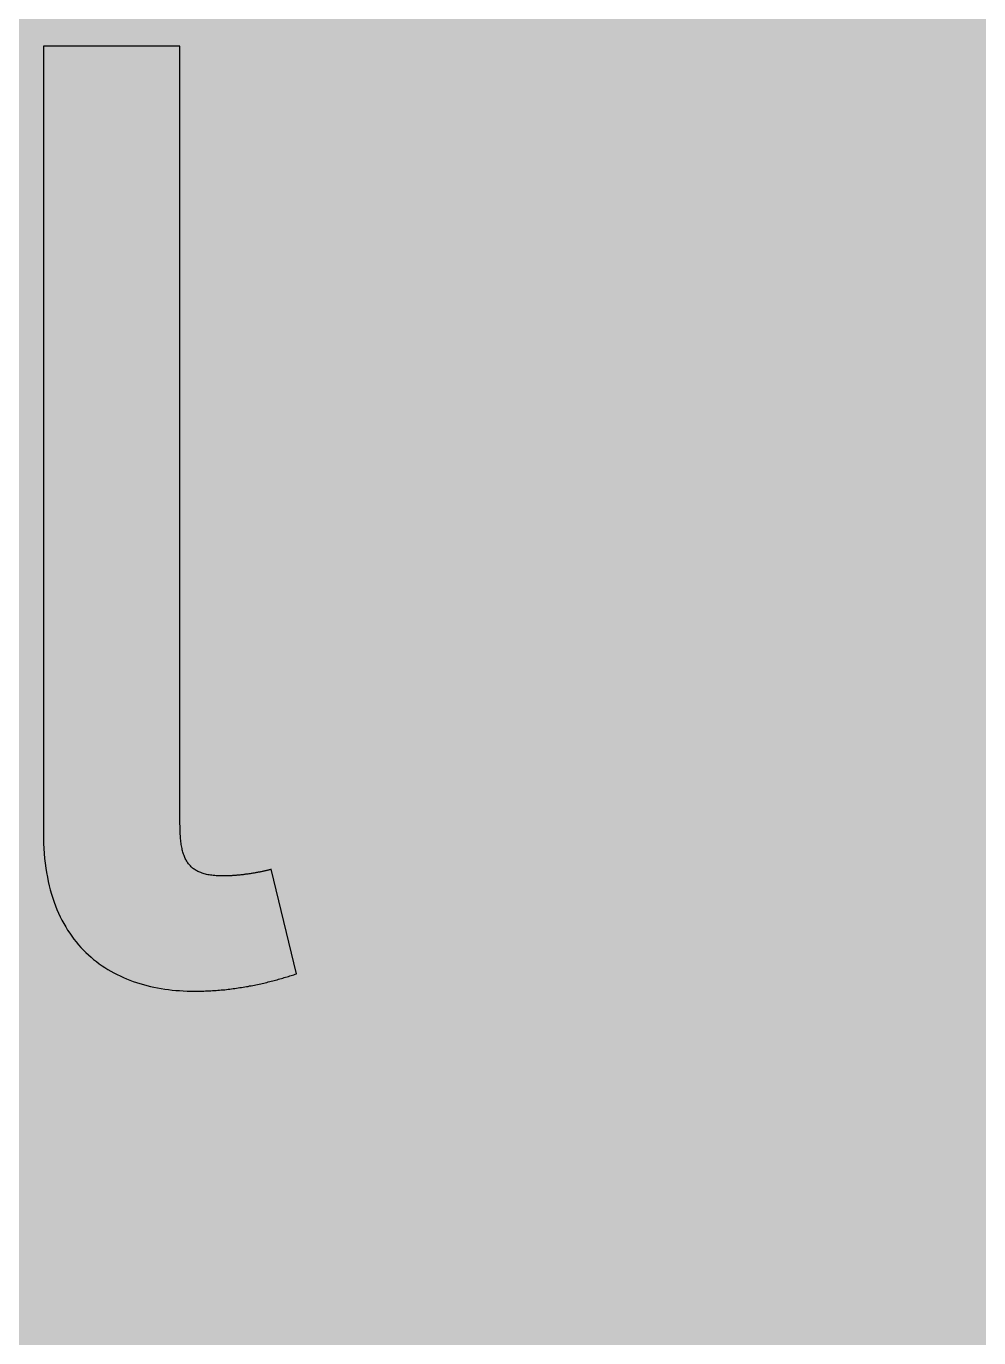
# Model space of a CAD drawing. Header units: millimetres. Extents: x 0 to 212, y 0 to 116.
# Drawn here: x 135.69 to 163.29, y 58.26 to 96.24 of the extents above; entities that cross this region are included whole.
import ezdxf

# ---------------------------------------------------------------- set-up
doc = ezdxf.new("R2010")
doc.units = ezdxf.units.MM

msp = doc.modelspace()

# ---------------------------------------------------------------- hatches: boundary and pattern name
for color, points in [(254, [(14.1633, 0.0536), (13.9878, 0.0533), (13.8125, 0.0559), (13.6373, 0.061), (13.462, 0.0686), (13.2893, 0.0787), (13.114, 0.0914), (12.9413, 0.1041), (12.7686, 0.1219), (12.5959, 0.1397), (12.4231, 0.16), (12.2504, 0.1829), (12.0777, 0.2057), (11.9075, 0.2337), (11.7373, 0.2616), (11.5672, 0.2921), (11.397, 0.3251), (11.2268, 0.3607), (11.0592, 0.3988), (10.8915, 0.4369), (10.7239, 0.4775), (10.5562, 0.5207), (10.3886, 0.5664), (10.2235, 0.6121), (10.0584, 0.6629), (9.8933, 0.7137), (9.7307, 0.7671), (9.5682, 0.8204), (9.4056, 0.8788), (9.2431, 0.9373), (9.083, 0.9982), (8.923, 1.0617), (8.763, 1.1252), (8.6055, 1.1938), (8.4455, 1.2624), (8.2906, 1.331), (8.1331, 1.4046), (7.9781, 1.4783), (7.8232, 1.5545), (7.6708, 1.6332), (7.5184, 1.7145), (7.366, 1.7958), (7.2161, 1.8796), (7.0663, 1.966), (6.919, 2.0523), (6.7716, 2.1438), (6.6243, 2.2352), (6.4795, 2.3266), (6.3348, 2.4232), (6.19, 2.5197), (6.0477, 2.6187), (5.908, 2.7178), (5.7683, 2.8194), (5.6286, 2.9235), (5.4915, 3.0302), (5.3543, 3.1369), (5.2197, 3.2461), (5.0851, 3.3579), (4.953, 3.4722), (4.8209, 3.5865), (4.6914, 3.7033), (4.5644, 3.8202), (4.4348, 3.9395), (4.3104, 4.0615), (4.1859, 4.1859), (4.0615, 4.3104), (3.9395, 4.4348), (3.8202, 4.5618), (3.7033, 4.6914), (3.5865, 4.8209), (3.4722, 4.953), (3.3579, 5.0851), (3.2487, 5.2197), (3.1369, 5.3543), (3.0302, 5.4915), (2.9235, 5.6286), (2.8194, 5.7683), (2.7178, 5.908), (2.6187, 6.0477), (2.5197, 6.19), (2.4232, 6.3348), (2.3266, 6.477), (2.2352, 6.6243), (2.1438, 6.7691), (2.0523, 6.919), (1.966, 7.0663), (1.8796, 7.2161), (1.7958, 7.366), (1.7145, 7.5184), (1.6332, 7.6708), (1.5545, 7.8232), (1.4783, 7.9781), (1.4046, 8.1331), (1.331, 8.2906), (1.2598, 8.4455), (1.1913, 8.603), (1.1252, 8.763), (1.0592, 8.923), (0.9982, 9.083), (0.9373, 9.2431), (0.8763, 9.4056), (0.8204, 9.5682), (0.7645, 9.7307), (0.7112, 9.8933), (0.6604, 10.0584), (0.6121, 10.2235), (0.5639, 10.3911), (0.5207, 10.5562), (0.4775, 10.7239), (0.4343, 10.8915), (0.3962, 11.0592), (0.3607, 11.2268), (0.3251, 11.397), (0.2921, 11.5672), (0.2616, 11.7373), (0.2311, 11.9075), (0.2057, 12.0802), (0.1803, 12.2504), (0.1575, 12.4231), (0.1372, 12.5959), (0.1194, 12.7686), (0.1041, 12.9413), (0.0889, 13.1166), (0.0787, 13.2893), (0.0686, 13.4645), (0.061, 13.6373), (0.0559, 13.8125), (0.0508, 13.9878), (0.0508, 14.163), (0.0522, 102.3592), (0.0508, 102.5322), (0.0559, 102.7074), (0.061, 102.8827), (0.0686, 103.058), (0.0787, 103.2307), (0.0889, 103.4059), (0.1041, 103.5787), (0.1194, 103.7514), (0.1372, 103.9241), (0.1575, 104.0968), (0.1803, 104.2695), (0.2057, 104.4423), (0.2311, 104.6124), (0.2616, 104.7826), (0.2921, 104.9528), (0.3251, 105.123), (0.3607, 105.2932), (0.3962, 105.4608), (0.4343, 105.6284), (0.4775, 105.7961), (0.5207, 105.9637), (0.5639, 106.1314), (0.6121, 106.2965), (0.6604, 106.4616), (0.7112, 106.6267), (0.7645, 106.7892), (0.8204, 106.9518), (0.8763, 107.1143), (0.9373, 107.2769), (0.9982, 107.4369), (1.0592, 107.5969), (1.1252, 107.757), (1.1913, 107.9144), (1.2598, 108.0745), (1.331, 108.2294), (1.4046, 108.3869), (1.4783, 108.5418), (1.5545, 108.6968), (1.6332, 108.8492), (1.7145, 109.0016), (1.7958, 109.154), (1.8796, 109.3038), (1.966, 109.4537), (2.0523, 109.601), (2.1438, 109.7483), (2.2352, 109.8956), (2.3266, 110.0404), (2.4232, 110.1852), (2.5197, 110.33), (2.6187, 110.4722), (2.7178, 110.6119), (2.8194, 110.7516), (2.9235, 110.8913), (3.0302, 111.0285), (3.1369, 111.1656), (3.2487, 111.3003), (3.3579, 111.4349), (3.4722, 111.567), (3.5865, 111.699), (3.7033, 111.8286), (3.8202, 111.9556), (3.9395, 112.0851), (4.0615, 112.2096), (4.1859, 112.334), (4.3104, 112.4585), (4.4348, 112.5804), (4.5644, 112.6998), (4.6914, 112.8166), (4.8209, 112.9335), (4.953, 113.0478), (5.0851, 113.1621), (5.2197, 113.2713), (5.3543, 113.3831), (5.4915, 113.4897), (5.6286, 113.5964), (5.7683, 113.7006), (5.908, 113.8022), (6.0477, 113.9012), (6.19, 114.0003), (6.3348, 114.0968), (6.4795, 114.1933), (6.6243, 114.2848), (6.7716, 114.3762), (6.919, 114.4676), (7.0663, 114.554), (7.2161, 114.6404), (7.366, 114.7242), (7.5184, 114.8055), (7.6708, 114.8867), (7.8232, 114.9655), (7.9781, 115.0417), (8.1331, 115.1153), (8.2906, 115.189), (8.4455, 115.2601), (8.6055, 115.3287), (8.763, 115.3947), (8.923, 115.4608), (9.083, 115.5217), (9.2431, 115.5827), (9.4056, 115.6437), (9.5682, 115.6995), (9.7307, 115.7554), (9.8933, 115.8088), (10.0584, 115.8596), (10.2235, 115.9078), (10.3886, 115.9561), (10.5562, 115.9993), (10.7239, 116.0424), (10.8915, 116.0856), (11.0592, 116.1237), (11.2268, 116.1593), (11.397, 116.1948), (11.5672, 116.2279), (11.7373, 116.2583), (11.9075, 116.2888), (12.0777, 116.3142), (12.2504, 116.3396), (12.4231, 116.3625), (12.5959, 116.3828), (12.7686, 116.4006), (12.9413, 116.4158), (13.114, 116.4311), (13.2893, 116.4412), (13.462, 116.4514), (13.6373, 116.459), (13.8125, 116.4641), (13.9878, 116.4692), (14.163, 116.4692), (197.6078, 116.4703), (197.7822, 116.4692), (197.9574, 116.4641), (198.1327, 116.459), (198.3054, 116.4514), (198.4807, 116.4412), (198.6534, 116.4311), (198.8287, 116.4158), (199.0014, 116.4006), (199.1741, 116.3828), (199.3468, 116.3625), (199.5195, 116.3396), (199.6897, 116.3142), (199.8624, 116.2888), (200.0326, 116.2583), (200.2028, 116.2279), (200.373, 116.1948), (200.5432, 116.1593), (200.7108, 116.1237), (200.8784, 116.0856), (201.0461, 116.0424), (201.2137, 115.9993), (201.3788, 115.9561), (201.5465, 115.9078), (201.7116, 115.8596), (201.8767, 115.8088), (202.0392, 115.7554), (202.2018, 115.6995), (202.3643, 115.6437), (202.5269, 115.5827), (202.6869, 115.5217), (202.8469, 115.4608), (203.007, 115.3947), (203.167, 115.3287), (203.3245, 115.2601), (203.4794, 115.189), (203.6369, 115.1153), (203.7918, 115.0417), (203.9468, 114.9655), (204.0992, 114.8867), (204.2516, 114.8055), (204.404, 114.7242), (204.5538, 114.6404), (204.7037, 114.554), (204.8535, 114.4676), (205.0009, 114.3762), (205.1456, 114.2848), (205.293, 114.1933), (205.4352, 114.0968), (205.58, 114.0003), (205.7222, 113.9012), (205.8619, 113.8022), (206.0016, 113.7006), (206.1413, 113.5964), (206.2785, 113.4897), (206.4156, 113.3831), (206.5503, 113.2713), (206.6849, 113.1621), (206.817, 113.0478), (206.949, 112.9335), (207.0786, 112.8166), (207.2081, 112.6998), (207.3351, 112.5804), (207.4596, 112.4585), (207.584, 112.334), (207.7085, 112.2096), (207.8304, 112.0851), (207.9498, 111.9556), (208.0666, 111.8286), (208.1835, 111.699), (208.2978, 111.567), (208.4121, 111.4349), (208.5238, 111.3003), (208.6331, 111.1656), (208.7397, 111.0285), (208.8464, 110.8913), (208.9506, 110.7516), (209.0522, 110.6119), (209.1512, 110.4722), (209.2503, 110.33), (209.3468, 110.1852), (209.4433, 110.0404), (209.5348, 109.8956), (209.6262, 109.7483), (209.7176, 109.601), (209.804, 109.4537), (209.8904, 109.3038), (209.9742, 109.154), (210.0555, 109.0016), (210.1367, 108.8492), (210.2155, 108.6968), (210.2917, 108.5418), (210.3653, 108.3869), (210.439, 108.2294), (210.5076, 108.0745), (210.5762, 107.9144), (210.6447, 107.757), (210.7082, 107.5969), (210.7717, 107.4369), (210.8327, 107.2769), (210.8911, 107.1143), (210.9495, 106.9518), (211.0029, 106.7892), (211.0562, 106.6267), (211.107, 106.4616), (211.1578, 106.2965), (211.2035, 106.1314), (211.2493, 105.9637), (211.2924, 105.7961), (211.3331, 105.6284), (211.3712, 105.4608), (211.4093, 105.2932), (211.4448, 105.123), (211.4779, 104.9528), (211.5083, 104.7826), (211.5363, 104.6124), (211.5642, 104.4423), (211.5871, 104.2695), (211.6099, 104.0968), (211.6303, 103.9241), (211.648, 103.7514), (211.6658, 103.5787), (211.6785, 103.4059), (211.6912, 103.2307), (211.7014, 103.058), (211.709, 102.8827), (211.7141, 102.7074), (211.7166, 102.5322), (211.7166, 102.3569), (211.7189, 14.1647), (211.7166, 13.9878), (211.7141, 13.8125), (211.709, 13.6373), (211.7014, 13.4645), (211.6912, 13.2893), (211.6785, 13.1166), (211.6658, 12.9413), (211.648, 12.7686), (211.6303, 12.5959), (211.6099, 12.4231), (211.5871, 12.2504), (211.5642, 12.0802), (211.5363, 11.9075), (211.5083, 11.7373), (211.4779, 11.5672), (211.4448, 11.397), (211.4093, 11.2268), (211.3712, 11.0592), (211.3331, 10.8915), (211.2924, 10.7239), (211.2493, 10.5562), (211.2035, 10.3911), (211.1578, 10.2235), (211.107, 10.0584), (211.0562, 9.8933), (211.0029, 9.7307), (210.9495, 9.5682), (210.8911, 9.4056), (210.8327, 9.2431), (210.7717, 9.083), (210.7082, 8.923), (210.6447, 8.763), (210.5762, 8.603), (210.5076, 8.4455), (210.439, 8.2906), (210.3653, 8.1331), (210.2917, 7.9781), (210.2155, 7.8232), (210.1367, 7.6708), (210.0555, 7.5184), (209.9742, 7.366), (209.8904, 7.2161), (209.804, 7.0663), (209.7176, 6.919), (209.6262, 6.7691), (209.5348, 6.6243), (209.4433, 6.477), (209.3468, 6.3348), (209.2503, 6.19), (209.1512, 6.0477), (209.0522, 5.908), (208.9506, 5.7683), (208.8464, 5.6286), (208.7397, 5.4915), (208.6331, 5.3543), (208.5238, 5.2197), (208.4121, 5.0851), (208.2978, 4.953), (208.1835, 4.8209), (208.0666, 4.6914), (207.9498, 4.5618), (207.8304, 4.4348), (207.7085, 4.3104), (207.584, 4.1859), (207.4596, 4.0615), (207.3351, 3.9395), (207.2081, 3.8202), (207.0786, 3.7033), (206.949, 3.5865), (206.817, 3.4722), (206.6849, 3.3579), (206.5503, 3.2461), (206.4156, 3.1369), (206.2785, 3.0302), (206.1413, 2.9235), (206.0016, 2.8194), (205.8619, 2.7178), (205.7222, 2.6187), (205.58, 2.5197), (205.4352, 2.4232), (205.293, 2.3266), (205.1456, 2.2352), (205.0009, 2.1438), (204.8535, 2.0523), (204.7037, 1.966), (204.5538, 1.8796), (204.404, 1.7958), (204.2516, 1.7145), (204.0992, 1.6332), (203.9468, 1.5545), (203.7918, 1.4783), (203.6369, 1.4046), (203.4794, 1.331), (203.3245, 1.2624), (203.167, 1.1938), (203.007, 1.1252), (202.8469, 1.0617), (202.6869, 0.9982), (202.5269, 0.9373), (202.3643, 0.8788), (202.2018, 0.8204), (202.0392, 0.7671), (201.8767, 0.7137), (201.7116, 0.6629), (201.5465, 0.6121), (201.3788, 0.5664), (201.2137, 0.5207), (201.0461, 0.4775), (200.8784, 0.4369), (200.7108, 0.3988), (200.5432, 0.3607), (200.373, 0.3251), (200.2028, 0.2921), (200.0326, 0.2616), (199.8624, 0.2337), (199.6897, 0.2057), (199.5195, 0.1829), (199.3468, 0.16), (199.1741, 0.1397), (199.0014, 0.1219), (198.8287, 0.1041), (198.6534, 0.0914), (198.4807, 0.0787), (198.3054, 0.0686), (198.1327, 0.061), (197.9574, 0.0559), (197.7822, 0.0533), (197.6069, 0.0533)]), (59, [(142.7882, 71.8287), (142.7683, 71.821), (142.7505, 71.816), (142.7302, 71.8109), (142.7124, 71.8058), (142.6921, 71.8007), (142.6718, 71.7956), (142.6515, 71.7906), (142.6312, 71.7855), (142.6108, 71.7804), (142.5905, 71.7753), (142.5702, 71.7702), (142.5473, 71.7652), (142.527, 71.7626), (142.5042, 71.7575), (142.4813, 71.7525), (142.461, 71.7474), (142.4381, 71.7448), (142.4153, 71.7398), (142.3924, 71.7347), (142.3695, 71.7321), (142.3492, 71.7271), (142.3264, 71.722), (142.301, 71.7194), (142.2781, 71.7144), (142.2552, 71.7118), (142.2324, 71.7067), (142.2095, 71.7042), (142.1867, 71.6991), (142.1638, 71.6966), (142.1409, 71.694), (142.1181, 71.689), (142.0927, 71.6864), (142.0698, 71.6839), (142.047, 71.6813), (142.0241, 71.6788), (142.0012, 71.6737), (141.9784, 71.6712), (141.9555, 71.6686), (141.9327, 71.6661), (141.9098, 71.6636), (141.8869, 71.661), (141.8641, 71.6585), (141.8438, 71.6559), (141.8209, 71.6559), (141.798, 71.6534), (141.7777, 71.6509), (141.7549, 71.6483), (141.7345, 71.6483), (141.7142, 71.6458), (141.6914, 71.6432), (141.671, 71.6432), (141.6507, 71.6407), (141.6304, 71.6407), (141.6101, 71.6382), (141.5923, 71.6382), (141.572, 71.6356), (141.5542, 71.6356), (141.5339, 71.6356), (141.5161, 71.6356), (141.4983, 71.6331), (141.4805, 71.6331), (141.4628, 71.6331), (141.445, 71.6331), (141.4297, 71.6331), (141.3815, 71.6331), (141.3332, 71.6331), (141.2875, 71.6356), (141.2418, 71.6382), (141.1986, 71.6407), (141.1554, 71.6458), (141.1148, 71.6483), (141.0741, 71.6534), (141.0335, 71.6585), (140.9954, 71.6661), (140.9573, 71.6712), (140.9217, 71.6788), (140.8862, 71.689), (140.8532, 71.6966), (140.8201, 71.7067), (140.7871, 71.7169), (140.7566, 71.7296), (140.7262, 71.7398), (140.6957, 71.7525), (140.6677, 71.7677), (140.6398, 71.7804), (140.6144, 71.7956), (140.589, 71.8109), (140.5636, 71.8287), (140.5382, 71.8439), (140.5153, 71.8617), (140.495, 71.882), (140.4722, 71.9023), (140.4518, 71.9226), (140.4315, 71.943), (140.4137, 71.9658), (140.396, 71.9861), (140.3782, 72.0115), (140.3604, 72.0344), (140.3452, 72.0598), (140.3299, 72.0877), (140.3172, 72.1131), (140.302, 72.1411), (140.2893, 72.1716), (140.2766, 72.1995), (140.2664, 72.23), (140.2537, 72.2605), (140.2436, 72.2935), (140.2334, 72.3265), (140.2258, 72.3621), (140.2156, 72.3951), (140.208, 72.4306), (140.2004, 72.4687), (140.1928, 72.5068), (140.1877, 72.5449), (140.1826, 72.583), (140.175, 72.6237), (140.1724, 72.6669), (140.1674, 72.7075), (140.1623, 72.7507), (140.1597, 72.7964), (140.1572, 72.8421), (140.1547, 72.8878), (140.1521, 72.9336), (140.1496, 72.9818), (140.1496, 73.0326), (140.1496, 73.0834), (140.147, 73.1342), (140.147, 73.185), (140.1491, 95.6564), (136.1916, 95.6564), (136.1916, 72.8772), (136.1923, 72.7227), (136.1973, 72.5729), (136.2024, 72.4256), (136.2126, 72.2808), (136.2253, 72.1385), (136.2431, 72.0014), (136.2608, 71.8642), (136.2812, 71.7321), (136.3066, 71.6026), (136.332, 71.4756), (136.3599, 71.3511), (136.3929, 71.2292), (136.4259, 71.1098), (136.4615, 70.993), (136.5021, 70.8787), (136.5428, 70.7695), (136.586, 70.6603), (136.6317, 70.5561), (136.6799, 70.452), (136.7307, 70.3529), (136.7841, 70.2539), (136.8374, 70.1599), (136.8933, 70.0684), (136.9543, 69.977), (137.0152, 69.8906), (137.0762, 69.8043), (137.1422, 69.723), (137.2083, 69.6443), (137.2768, 69.5655), (137.348, 69.4919), (137.4216, 69.4182), (137.4953, 69.3496), (137.5715, 69.281), (137.6477, 69.2175), (137.7264, 69.154), (137.8077, 69.0931), (137.8915, 69.0347), (137.9753, 68.9813), (138.0592, 68.928), (138.1481, 68.8746), (138.2344, 68.8264), (138.3259, 68.7807), (138.4173, 68.7375), (138.5087, 68.6943), (138.6027, 68.6537), (138.6967, 68.6181), (138.7932, 68.5825), (138.8923, 68.5495), (138.9888, 68.5165), (139.0879, 68.4886), (139.1895, 68.4606), (139.2911, 68.4378), (139.3927, 68.4149), (139.4968, 68.3946), (139.6009, 68.3743), (139.7076, 68.359), (139.8118, 68.3438), (139.921, 68.3311), (140.0277, 68.3209), (140.1369, 68.3133), (140.2436, 68.3057), (140.3553, 68.3006), (140.4645, 68.2981), (140.5763, 68.2981), (140.6271, 68.2981), (140.6804, 68.2981), (140.7338, 68.2981), (140.7846, 68.3006), (140.8379, 68.3006), (140.8887, 68.3031), (140.9395, 68.3057), (140.9929, 68.3082), (141.0437, 68.3108), (141.0945, 68.3133), (141.1453, 68.3158), (141.1961, 68.3209), (141.2469, 68.3235), (141.2951, 68.3285), (141.3459, 68.3336), (141.3967, 68.3387), (141.445, 68.3412), (141.4958, 68.3489), (141.544, 68.3539), (141.5948, 68.359), (141.6431, 68.3641), (141.6914, 68.3717), (141.7396, 68.3768), (141.7879, 68.3844), (141.8361, 68.392), (141.8844, 68.3997), (141.9327, 68.4073), (141.9784, 68.4149), (142.0266, 68.4225), (142.0724, 68.4301), (142.1206, 68.4378), (142.1663, 68.4479), (142.2121, 68.4555), (142.2578, 68.4657), (142.3035, 68.4733), (142.3492, 68.4835), (142.3949, 68.4936), (142.4407, 68.5013), (142.4864, 68.5114), (142.5296, 68.5216), (142.5753, 68.5317), (142.6185, 68.5419), (142.6616, 68.5521), (142.7074, 68.5648), (142.7505, 68.5749), (142.7937, 68.5851), (142.8344, 68.5978), (142.8775, 68.6079), (142.9207, 68.6181), (142.9639, 68.6308), (143.0045, 68.641), (143.0452, 68.6537), (143.0884, 68.6664), (143.129, 68.6765), (143.1696, 68.6892), (143.2103, 68.7019), (143.2509, 68.7146), (143.289, 68.7248), (143.3297, 68.7375), (143.3703, 68.7502), (143.4084, 68.7629), (143.4465, 68.7756), (143.4871, 68.7883), (143.5252, 68.801)])]:
    msp.add_hatch(color=color).paths.add_polyline_path(points)
h = msp.add_hatch(color=59)
edge = h.paths.add_edge_path()
edge.add_line((155.5171, 71.2858), (155.3718, 71.2851))
edge.add_line((155.3718, 71.2851), (155.2321, 71.2876))
edge.add_line((155.2321, 71.2876), (155.0924, 71.2902))
edge.add_line((155.0924, 71.2902), (154.9527, 71.2953))
edge.add_line((154.9527, 71.2953), (154.8181, 71.3003))
edge.add_line((154.8181, 71.3003), (154.6809, 71.308))
edge.add_line((154.6809, 71.308), (154.5488, 71.3181))
edge.add_line((154.5488, 71.3181), (154.4168, 71.3308))
edge.add_line((154.4168, 71.3308), (154.2872, 71.3435))
edge.add_line((154.2872, 71.3435), (154.1577, 71.3588))
edge.add_line((154.1577, 71.3588), (154.0307, 71.374))
edge.add_line((154.0307, 71.374), (153.9062, 71.3943))
edge.add_line((153.9062, 71.3943), (153.7843, 71.4146))
edge.add_line((153.7843, 71.4146), (153.6624, 71.44))
edge.add_line((153.6624, 71.44), (153.543, 71.4654))
edge.add_line((153.543, 71.4654), (153.4262, 71.4934))
edge.add_line((153.4262, 71.4934), (153.3093, 71.5239))
edge.add_line((153.3093, 71.5239), (153.195, 71.5569))
edge.add_line((153.195, 71.5569), (153.0833, 71.5924))
edge.add_line((153.0833, 71.5924), (152.9715, 71.6331))
edge.add_line((152.9715, 71.6331), (152.8648, 71.6737))
edge.add_line((152.8648, 71.6737), (152.7581, 71.7194))
edge.add_line((152.7581, 71.7194), (152.6515, 71.7652))
edge.add_line((152.6515, 71.7652), (152.5499, 71.816))
edge.add_line((152.5499, 71.816), (152.4483, 71.8693))
edge.add_line((152.4483, 71.8693), (152.3492, 71.9277))
edge.add_line((152.3492, 71.9277), (152.2527, 71.9887))
edge.add_line((152.2527, 71.9887), (152.1587, 72.0522))
edge.add_line((152.1587, 72.0522), (152.0647, 72.1182))
edge.add_line((152.0647, 72.1182), (151.9758, 72.1893))
edge.add_line((151.9758, 72.1893), (151.8869, 72.263))
edge.add_line((151.8869, 72.263), (151.8006, 72.3417))
edge.add_line((151.8006, 72.3417), (151.7167, 72.423))
edge.add_line((151.7167, 72.423), (151.6329, 72.5094))
edge.add_line((151.6329, 72.5094), (151.5542, 72.5983))
edge.add_line((151.5542, 72.5983), (151.4754, 72.6923))
edge.add_line((151.4754, 72.6923), (151.3992, 72.7913))
edge.add_line((151.3992, 72.7913), (151.3256, 72.8929))
edge.add_line((151.3256, 72.8929), (151.2545, 72.9996))
edge.add_line((151.2545, 72.9996), (151.1859, 73.1114))
edge.add_line((151.1859, 73.1114), (151.1173, 73.2257))
edge.add_line((151.1173, 73.2257), (151.0538, 73.345))
edge.add_line((151.0538, 73.345), (150.9903, 73.4695))
edge.add_line((150.9903, 73.4695), (150.9319, 73.599))
edge.add_line((150.9319, 73.599), (150.8735, 73.7337))
edge.add_line((150.8735, 73.7337), (150.8176, 73.8734))
edge.add_line((150.8176, 73.8734), (150.7642, 74.0156))
edge.add_line((150.7642, 74.0156), (150.7134, 74.1655))
edge.add_line((150.7134, 74.1655), (150.6652, 74.3204))
edge.add_line((150.6652, 74.3204), (150.6195, 74.4779))
edge.add_line((150.6195, 74.4779), (150.5763, 74.643))
edge.add_line((150.5763, 74.643), (150.5356, 74.8132))
edge.add_line((150.5356, 74.8132), (150.495, 74.9884))
edge.add_line((150.495, 74.9884), (150.4594, 75.1688))
edge.add_line((150.4594, 75.1688), (150.4264, 75.3567))
edge.add_line((150.4264, 75.3567), (150.3959, 75.5472))
edge.add_line((150.3959, 75.5472), (150.3655, 75.7453))
edge.add_line((150.3655, 75.7453), (150.3401, 75.9485))
edge.add_line((150.3401, 75.9485), (150.3172, 76.1594))
edge.add_line((150.3172, 76.1594), (150.2943, 76.3753))
edge.add_line((150.2943, 76.3753), (150.2766, 76.5962))
edge.add_line((150.2766, 76.5962), (150.2613, 76.8248))
edge.add_line((150.2613, 76.8248), (150.2486, 77.0585))
edge.add_line((150.2486, 77.0585), (150.2385, 77.2998))
edge.add_line((150.2385, 77.2998), (162.3081, 77.3007))
edge.add_line((162.3081, 77.3007), (162.3081, 79.5126))
edge.add_line((162.3081, 79.5126), (162.306, 79.7789))
edge.add_line((162.306, 79.7789), (162.3009, 80.043))
edge.add_line((162.3009, 80.043), (162.2958, 80.3072))
edge.add_line((162.2958, 80.3072), (162.2857, 80.5663))
edge.add_line((162.2857, 80.5663), (162.273, 80.8203))
edge.add_line((162.273, 80.8203), (162.2577, 81.0743))
edge.add_line((162.2577, 81.0743), (162.2374, 81.3232))
edge.add_line((162.2374, 81.3232), (162.2171, 81.5696))
edge.add_line((162.2171, 81.5696), (162.1917, 81.8134))
edge.add_line((162.1917, 81.8134), (162.1638, 82.0547))
edge.add_line((162.1638, 82.0547), (162.1333, 82.2909))
edge.add_line((162.1333, 82.2909), (162.0977, 82.5246))
edge.add_line((162.0977, 82.5246), (162.0622, 82.7557))
edge.add_line((162.0622, 82.7557), (162.019, 82.9818))
edge.add_line((162.019, 82.9818), (161.9758, 83.2053))
edge.add_line((161.9758, 83.2053), (161.9275, 83.4263))
edge.add_line((161.9275, 83.4263), (161.8767, 83.6422))
edge.add_line((161.8767, 83.6422), (161.8209, 83.8556))
edge.add_line((161.8209, 83.8556), (161.7624, 84.0638))
edge.add_line((161.7624, 84.0638), (161.6989, 84.2696))
edge.add_line((161.6989, 84.2696), (161.6329, 84.4728))
edge.add_line((161.6329, 84.4728), (161.5643, 84.6709))
edge.add_line((161.5643, 84.6709), (161.4907, 84.8639))
edge.add_line((161.4907, 84.8639), (161.4119, 85.0544))
edge.add_line((161.4119, 85.0544), (161.3306, 85.2424))
edge.add_line((161.3306, 85.2424), (161.2443, 85.4253))
edge.add_line((161.2443, 85.4253), (161.1554, 85.6031))
edge.add_line((161.1554, 85.6031), (161.0614, 85.7783))
edge.add_line((161.0614, 85.7783), (160.9623, 85.9511))
edge.add_line((160.9623, 85.9511), (160.8607, 86.1162))
edge.add_line((160.8607, 86.1162), (160.7541, 86.2787))
edge.add_line((160.7541, 86.2787), (160.6423, 86.4387))
edge.add_line((160.6423, 86.4387), (160.528, 86.5911))
edge.add_line((160.528, 86.5911), (160.4061, 86.741))
edge.add_line((160.4061, 86.741), (160.2816, 86.8883))
edge.add_line((160.2816, 86.8883), (160.1546, 87.0306))
edge.add_line((160.1546, 87.0306), (160.02, 87.1677))
edge.add_line((160.02, 87.1677), (159.8828, 87.2998))
edge.add_line((159.8828, 87.2998), (159.7381, 87.4268))
edge.add_line((159.7381, 87.4268), (159.5907, 87.5513))
edge.add_line((159.5907, 87.5513), (159.4383, 87.6706))
edge.add_line((159.4383, 87.6706), (159.2809, 87.7849))
edge.add_line((159.2809, 87.7849), (159.1183, 87.8942))
edge.add_line((159.1183, 87.8942), (158.9507, 88.0008))
edge.add_line((158.9507, 88.0008), (158.7779, 88.0999))
edge.add_line((158.7779, 88.0999), (158.6001, 88.1964))
edge.add_line((158.6001, 88.1964), (158.4173, 88.2879))
edge.add_line((158.4173, 88.2879), (158.2293, 88.3742))
edge.add_line((158.2293, 88.3742), (158.0363, 88.453))
edge.add_line((158.0363, 88.453), (157.8381, 88.5317))
edge.add_line((157.8381, 88.5317), (157.6349, 88.6028))
edge.add_line((157.6349, 88.6028), (157.4241, 88.6689))
edge.add_line((157.4241, 88.6689), (157.2082, 88.7298))
edge.add_line((157.2082, 88.7298), (156.9898, 88.7857))
edge.add_line((156.9898, 88.7857), (156.7637, 88.8365))
edge.add_line((156.7637, 88.8365), (156.53, 88.8822))
edge.add_line((156.53, 88.8822), (156.2938, 88.9229))
edge.add_line((156.2938, 88.9229), (156.05, 88.9584))
edge.add_line((156.05, 88.9584), (155.8011, 88.9889))
edge.add_line((155.8011, 88.9889), (155.5471, 89.0118))
edge.add_line((155.5471, 89.0118), (155.2854, 89.0321))
edge.add_line((155.2854, 89.0321), (155.0187, 89.0448))
edge.add_line((155.0187, 89.0448), (154.747, 89.0549))
edge.add_line((154.747, 89.0549), (154.4676, 89.0575))
edge.add_line((154.4676, 89.0575), (154.2136, 89.0549))
edge.add_line((154.2136, 89.0549), (153.9621, 89.0448))
edge.add_line((153.9621, 89.0448), (153.7157, 89.0321))
edge.add_line((153.7157, 89.0321), (153.4744, 89.0143))
edge.add_line((153.4744, 89.0143), (153.2357, 88.9889))
edge.add_line((153.2357, 88.9889), (153.002, 88.961))
edge.add_line((153.002, 88.961), (152.7708, 88.9254))
edge.add_line((152.7708, 88.9254), (152.5448, 88.8848))
edge.add_line((152.5448, 88.8848), (152.3213, 88.839))
edge.add_line((152.3213, 88.839), (152.1054, 88.7882))
edge.add_line((152.1054, 88.7882), (151.8895, 88.7298))
edge.add_line((151.8895, 88.7298), (151.6812, 88.6689))
edge.add_line((151.6812, 88.6689), (151.4729, 88.6028))
edge.add_line((151.4729, 88.6028), (151.2722, 88.5292))
edge.add_line((151.2722, 88.5292), (151.0741, 88.453))
edge.add_line((151.0741, 88.453), (150.8811, 88.3691))
edge.add_line((150.8811, 88.3691), (150.6906, 88.2802))
edge.add_line((150.6906, 88.2802), (150.5026, 88.1863))
edge.add_line((150.5026, 88.1863), (150.3223, 88.0872))
edge.add_line((150.3223, 88.0872), (150.1445, 87.9831))
edge.add_line((150.1445, 87.9831), (149.9692, 87.8738))
edge.add_line((149.9692, 87.8738), (149.799, 87.757))
edge.add_line((149.799, 87.757), (149.6339, 87.6376))
edge.add_line((149.6339, 87.6376), (149.4714, 87.5132))
edge.add_line((149.4714, 87.5132), (149.3139, 87.3811))
edge.add_line((149.3139, 87.3811), (149.1615, 87.2439))
edge.add_line((149.1615, 87.2439), (149.0116, 87.1042))
edge.add_line((149.0116, 87.1042), (148.8643, 86.9569))
edge.add_line((148.8643, 86.9569), (148.7246, 86.8045))
edge.add_line((148.7246, 86.8045), (148.5849, 86.647))
edge.add_line((148.5849, 86.647), (148.4528, 86.4845))
edge.add_line((148.4528, 86.4845), (148.3233, 86.3168))
edge.add_line((148.3233, 86.3168), (148.1963, 86.1441))
edge.add_line((148.1963, 86.1441), (148.0744, 85.9638))
edge.add_line((148.0744, 85.9638), (147.9575, 85.7809))
edge.add_line((147.9575, 85.7809), (147.8432, 85.5929))
edge.add_line((147.8432, 85.5929), (147.734, 85.3973))
edge.add_line((147.734, 85.3973), (147.6273, 85.1992))
edge.add_line((147.6273, 85.1992), (147.5257, 84.9935))
edge.add_line((147.5257, 84.9935), (147.4292, 84.7852))
edge.add_line((147.4292, 84.7852), (147.3352, 84.5693))
edge.add_line((147.3352, 84.5693), (147.2438, 84.3483))
edge.add_line((147.2438, 84.3483), (147.16, 84.1248))
edge.add_line((147.16, 84.1248), (147.0762, 83.8937))
edge.add_line((147.0762, 83.8937), (147, 83.6574))
edge.add_line((147, 83.6574), (146.9263, 83.4161))
edge.add_line((146.9263, 83.4161), (146.8552, 83.1698))
edge.add_line((146.8552, 83.1698), (146.7891, 82.9183))
edge.add_line((146.7891, 82.9183), (146.7282, 82.6618))
edge.add_line((146.7282, 82.6618), (146.6698, 82.4001))
edge.add_line((146.6698, 82.4001), (146.6164, 82.1334))
edge.add_line((146.6164, 82.1334), (146.5656, 81.8617))
edge.add_line((146.5656, 81.8617), (146.5199, 81.5823))
edge.add_line((146.5199, 81.5823), (146.4793, 81.3003))
edge.add_line((146.4793, 81.3003), (146.4412, 81.0133))
edge.add_line((146.4412, 81.0133), (146.4081, 80.7212))
edge.add_line((146.4081, 80.7212), (146.3777, 80.4215))
edge.add_line((146.3777, 80.4215), (146.3523, 80.1192))
edge.add_line((146.3523, 80.1192), (146.3294, 79.8119))
edge.add_line((146.3294, 79.8119), (146.3116, 79.4969))
edge.add_line((146.3116, 79.4969), (146.2989, 79.1794))
edge.add_line((146.2989, 79.1794), (146.2888, 78.8543))
edge.add_line((146.2888, 78.8543), (146.2811, 78.5266))
edge.add_line((146.2811, 78.5266), (146.2811, 78.1914))
edge.add_line((146.2811, 78.1914), (146.2837, 77.8154))
edge.add_line((146.2837, 77.8154), (146.2938, 77.4471))
edge.add_line((146.2938, 77.4471), (146.3091, 77.0865))
edge.add_line((146.3091, 77.0865), (146.3294, 76.7359))
edge.add_line((146.3294, 76.7359), (146.3573, 76.393))
edge.add_line((146.3573, 76.393), (146.3904, 76.0603))
edge.add_line((146.3904, 76.0603), (146.431, 75.7352))
edge.add_line((146.431, 75.7352), (146.4767, 75.4202))
edge.add_line((146.4767, 75.4202), (146.5275, 75.1103))
edge.add_line((146.5275, 75.1103), (146.5834, 74.8106))
edge.add_line((146.5834, 74.8106), (146.6444, 74.5185))
edge.add_line((146.6444, 74.5185), (146.7104, 74.234))
edge.add_line((146.7104, 74.234), (146.7841, 73.9597))
edge.add_line((146.7841, 73.9597), (146.8603, 73.6905))
edge.add_line((146.8603, 73.6905), (146.9441, 73.4314))
edge.add_line((146.9441, 73.4314), (147.0304, 73.1774))
edge.add_line((147.0304, 73.1774), (147.1219, 72.9336))
edge.add_line((147.1219, 72.9336), (147.2209, 72.6948))
edge.add_line((147.2209, 72.6948), (147.3225, 72.4637))
edge.add_line((147.3225, 72.4637), (147.4292, 72.2401))
edge.add_line((147.4292, 72.2401), (147.5384, 72.0242))
edge.add_line((147.5384, 72.0242), (147.6527, 71.816))
edge.add_line((147.6527, 71.816), (147.7721, 71.6128))
edge.add_line((147.7721, 71.6128), (147.8966, 71.4197))
edge.add_line((147.8966, 71.4197), (148.0236, 71.2292))
edge.add_line((148.0236, 71.2292), (148.1557, 71.0489))
edge.add_line((148.1557, 71.0489), (148.2928, 70.8736))
edge.add_line((148.2928, 70.8736), (148.4325, 70.7034))
edge.add_line((148.4325, 70.7034), (148.5748, 70.5409))
edge.add_line((148.5748, 70.5409), (148.7221, 70.3859))
edge.add_line((148.7221, 70.3859), (148.8719, 70.2361))
edge.add_line((148.8719, 70.2361), (149.0269, 70.0913))
edge.add_line((149.0269, 70.0913), (149.1818, 69.9541))
edge.add_line((149.1818, 69.9541), (149.3444, 69.8221))
edge.add_line((149.3444, 69.8221), (149.5069, 69.6951))
edge.add_line((149.5069, 69.6951), (149.6746, 69.5731))
edge.add_line((149.6746, 69.5731), (149.8422, 69.4588))
edge.add_line((149.8422, 69.4588), (150.0149, 69.3496))
edge.add_line((150.0149, 69.3496), (150.1902, 69.2455))
edge.add_line((150.1902, 69.2455), (150.368, 69.1464))
edge.add_line((150.368, 69.1464), (150.5509, 69.0524))
edge.add_line((150.5509, 69.0524), (150.7338, 68.9635))
edge.add_line((150.7338, 68.9635), (150.9192, 68.8797))
edge.add_line((150.9192, 68.8797), (151.1071, 68.801))
edge.add_line((151.1071, 68.801), (151.2951, 68.7273))
edge.add_line((151.2951, 68.7273), (151.4881, 68.6587))
edge.add_line((151.4881, 68.6587), (151.6837, 68.5927))
edge.add_line((151.6837, 68.5927), (151.8793, 68.5317))
edge.add_line((151.8793, 68.5317), (152.0774, 68.4784))
edge.add_line((152.0774, 68.4784), (152.2755, 68.4251))
edge.add_line((152.2755, 68.4251), (152.4787, 68.3793))
edge.add_line((152.4787, 68.3793), (152.6819, 68.3362))
edge.add_line((152.6819, 68.3362), (152.8851, 68.2955))
edge.add_line((152.8851, 68.2955), (153.0909, 68.26))
edge.add_line((153.0909, 68.26), (153.2992, 68.2295))
edge.add_line((153.2992, 68.2295), (153.5074, 68.2015))
edge.add_line((153.5074, 68.2015), (153.7157, 68.1787))
edge.add_line((153.7157, 68.1787), (153.9265, 68.1584))
edge.add_line((153.9265, 68.1584), (154.1374, 68.1406))
edge.add_line((154.1374, 68.1406), (154.3507, 68.1253))
edge.add_line((154.3507, 68.1253), (154.5615, 68.1152))
edge.add_line((154.5615, 68.1152), (154.7749, 68.1076))
edge.add_line((154.7749, 68.1076), (154.9908, 68.105))
edge.add_line((154.9908, 68.105), (155.2042, 68.1025))
edge.add_line((155.2042, 68.1025), (155.3286, 68.1025))
edge.add_line((155.3286, 68.1025), (155.4505, 68.105))
edge.add_line((155.4505, 68.105), (155.5725, 68.1076))
edge.add_line((155.5725, 68.1076), (155.6969, 68.1101))
edge.add_line((155.6969, 68.1101), (155.8188, 68.1152))
edge.add_line((155.8188, 68.1152), (155.9382, 68.1228))
edge.add_line((155.9382, 68.1228), (156.0601, 68.1279))
edge.add_line((156.0601, 68.1279), (156.1795, 68.138))
edge.add_line((156.1795, 68.138), (156.2989, 68.1457))
edge.add_line((156.2989, 68.1457), (156.4183, 68.1558))
edge.add_line((156.4183, 68.1558), (156.5377, 68.166))
edge.add_line((156.5377, 68.166), (156.6545, 68.1787))
edge.add_line((156.6545, 68.1787), (156.7739, 68.1914))
edge.add_line((156.7739, 68.1914), (156.8907, 68.2041))
edge.add_line((156.8907, 68.2041), (157.005, 68.2193))
edge.add_line((157.005, 68.2193), (157.1219, 68.2346))
edge.add_line((157.1219, 68.2346), (157.2362, 68.2498))
edge.add_line((157.2362, 68.2498), (157.3505, 68.265))
edge.add_line((157.3505, 68.265), (157.4648, 68.2828))
edge.add_line((157.4648, 68.2828), (157.5765, 68.3006))
edge.add_line((157.5765, 68.3006), (157.6908, 68.3209))
edge.add_line((157.6908, 68.3209), (157.8, 68.3387))
edge.add_line((157.8, 68.3387), (157.9118, 68.359))
edge.add_line((157.9118, 68.359), (158.021, 68.3819))
edge.add_line((158.021, 68.3819), (158.1302, 68.4022))
edge.add_line((158.1302, 68.4022), (158.2395, 68.4251))
edge.add_line((158.2395, 68.4251), (158.3461, 68.4479))
edge.add_line((158.3461, 68.4479), (158.4528, 68.4708))
edge.add_line((158.4528, 68.4708), (158.5595, 68.4936))
edge.add_line((158.5595, 68.4936), (158.6636, 68.519))
edge.add_line((158.6636, 68.519), (158.7678, 68.5419))
edge.add_line((158.7678, 68.5419), (158.8719, 68.5673))
edge.add_line((158.8719, 68.5673), (158.9735, 68.5927))
edge.add_line((158.9735, 68.5927), (159.0751, 68.6206))
edge.add_line((159.0751, 68.6206), (159.1767, 68.646))
edge.add_line((159.1767, 68.646), (159.2758, 68.674))
edge.add_line((159.2758, 68.674), (159.3748, 68.6994))
edge.add_line((159.3748, 68.6994), (159.4714, 68.7273))
edge.add_line((159.4714, 68.7273), (159.5679, 68.7553))
edge.add_line((159.5679, 68.7553), (159.6644, 68.7857))
edge.add_line((159.6644, 68.7857), (159.7584, 68.8137))
edge.add_line((159.7584, 68.8137), (159.8524, 68.8416))
edge.add_line((159.8524, 68.8416), (159.9438, 68.8721))
edge.add_line((159.9438, 68.8721), (160.0352, 68.9))
edge.add_line((160.0352, 68.9), (160.1267, 68.9305))
edge.add_line((160.1267, 68.9305), (160.2156, 68.9585))
edge.add_line((160.2156, 68.9585), (160.3019, 68.9889))
edge.add_line((160.3019, 68.9889), (160.3883, 69.0194))
edge.add_line((160.3883, 69.0194), (160.4747, 69.0499))
edge.add_line((160.4747, 69.0499), (160.5585, 69.0804))
edge.add_line((160.5585, 69.0804), (160.6423, 69.1109))
edge.add_line((160.6423, 69.1109), (160.7236, 69.1388))
edge.add_line((160.7236, 69.1388), (160.8049, 69.1693))
edge.add_line((160.8049, 69.1693), (160.8836, 69.1998))
edge.add_line((160.8836, 69.1998), (160.9623, 69.2302))
edge.add_line((160.9623, 69.2302), (161.0411, 69.2607))
edge.add_line((161.0411, 69.2607), (161.1147, 69.2912))
edge.add_line((161.1147, 69.2912), (161.1909, 69.3217))
edge.add_line((161.1909, 69.3217), (161.2621, 69.3522))
edge.add_line((161.2621, 69.3522), (161.3357, 69.3826))
edge.add_line((161.3357, 69.3826), (161.4043, 69.4106))
edge.add_line((161.4043, 69.4106), (161.4754, 69.4411))
edge.add_line((161.4754, 69.4411), (161.5415, 69.4715))
edge.add_line((161.5415, 69.4715), (161.6075, 69.4995))
edge.add_line((161.6075, 69.4995), (160.4063, 72.3731))
edge.add_line((160.4063, 72.3731), (160.3324, 72.3417))
edge.add_line((160.3324, 72.3417), (160.2588, 72.3138))
edge.add_line((160.2588, 72.3138), (160.1851, 72.2859))
edge.add_line((160.1851, 72.2859), (160.114, 72.2579))
edge.add_line((160.114, 72.2579), (160.0403, 72.23))
edge.add_line((160.0403, 72.23), (159.9667, 72.202))
edge.add_line((159.9667, 72.202), (159.893, 72.1741))
edge.add_line((159.893, 72.1741), (159.8193, 72.1462))
edge.add_line((159.8193, 72.1462), (159.7457, 72.1208))
edge.add_line((159.7457, 72.1208), (159.672, 72.0928))
edge.add_line((159.672, 72.0928), (159.5984, 72.0674))
edge.add_line((159.5984, 72.0674), (159.5247, 72.0395))
edge.add_line((159.5247, 72.0395), (159.451, 72.0141))
edge.add_line((159.451, 72.0141), (159.3748, 71.9887))
edge.add_line((159.3748, 71.9887), (159.3012, 71.9633))
edge.add_line((159.3012, 71.9633), (159.2275, 71.9404))
edge.add_line((159.2275, 71.9404), (159.1513, 71.915))
edge.add_line((159.1513, 71.915), (159.0777, 71.8922))
edge.add_line((159.0777, 71.8922), (159.0015, 71.8668))
edge.add_line((159.0015, 71.8668), (158.9278, 71.8439))
edge.add_line((158.9278, 71.8439), (158.8516, 71.821))
edge.add_line((158.8516, 71.821), (158.7779, 71.7982))
edge.add_line((158.7779, 71.7982), (158.7017, 71.7753))
edge.add_line((158.7017, 71.7753), (158.6255, 71.755))
edge.add_line((158.6255, 71.755), (158.5519, 71.7321))
edge.add_line((158.5519, 71.7321), (158.4757, 71.7118))
edge.add_line((158.4757, 71.7118), (158.3995, 71.6915))
edge.add_line((158.3995, 71.6915), (158.3233, 71.6712))
edge.add_line((158.3233, 71.6712), (158.2471, 71.6509))
edge.add_line((158.2471, 71.6509), (158.1709, 71.6331))
edge.add_line((158.1709, 71.6331), (158.0947, 71.6128))
edge.add_line((158.0947, 71.6128), (158.0185, 71.595))
edge.add_line((158.0185, 71.595), (157.9423, 71.5772))
edge.add_line((157.9423, 71.5772), (157.8661, 71.5594))
edge.add_line((157.8661, 71.5594), (157.7899, 71.5416))
edge.add_line((157.7899, 71.5416), (157.7137, 71.5264))
edge.add_line((157.7137, 71.5264), (157.6349, 71.5112))
edge.add_line((157.6349, 71.5112), (157.5587, 71.4934))
edge.add_line((157.5587, 71.4934), (157.4825, 71.4781))
edge.add_line((157.4825, 71.4781), (157.4038, 71.4654))
edge.add_line((157.4038, 71.4654), (157.3276, 71.4502))
edge.add_line((157.3276, 71.4502), (157.2489, 71.4375))
edge.add_line((157.2489, 71.4375), (157.1727, 71.4248))
edge.add_line((157.1727, 71.4248), (157.0939, 71.4121))
edge.add_line((157.0939, 71.4121), (157.0152, 71.3994))
edge.add_line((157.0152, 71.3994), (156.939, 71.3892))
edge.add_line((156.939, 71.3892), (156.8602, 71.3765))
edge.add_line((156.8602, 71.3765), (156.7815, 71.3664))
edge.add_line((156.7815, 71.3664), (156.7028, 71.3562))
edge.add_line((156.7028, 71.3562), (156.624, 71.3486))
edge.add_line((156.624, 71.3486), (156.5478, 71.3384))
edge.add_line((156.5478, 71.3384), (156.4691, 71.3308))
edge.add_line((156.4691, 71.3308), (156.3903, 71.3232))
edge.add_line((156.3903, 71.3232), (156.3116, 71.3181))
edge.add_line((156.3116, 71.3181), (156.2329, 71.3105))
edge.add_line((156.2329, 71.3105), (156.1516, 71.3054))
edge.add_line((156.1516, 71.3054), (156.0728, 71.3003))
edge.add_line((156.0728, 71.3003), (155.9941, 71.2978))
edge.add_line((155.9941, 71.2978), (155.9154, 71.2927))
edge.add_line((155.9154, 71.2927), (155.8341, 71.2902))
edge.add_line((155.8341, 71.2902), (155.7553, 71.2876))
edge.add_line((155.7553, 71.2876), (155.6766, 71.2851))
edge.add_line((155.6766, 71.2851), (155.5953, 71.2851))
edge.add_line((155.5953, 71.2851), (155.5166, 71.2851))
edge = h.paths.add_edge_path(flags=16)
edge.add_line((154.3914, 85.9935), (154.5311, 85.9917))
edge.add_line((154.5311, 85.9917), (154.6682, 85.9866))
edge.add_line((154.6682, 85.9866), (154.8028, 85.9815))
edge.add_line((154.8028, 85.9815), (154.9375, 85.9739))
edge.add_line((154.9375, 85.9739), (155.067, 85.9612))
edge.add_line((155.067, 85.9612), (155.194, 85.9485))
edge.add_line((155.194, 85.9485), (155.3185, 85.9333))
edge.add_line((155.3185, 85.9333), (155.4404, 85.9155))
edge.add_line((155.4404, 85.9155), (155.5598, 85.8952))
edge.add_line((155.5598, 85.8952), (155.6791, 85.8698))
edge.add_line((155.6791, 85.8698), (155.7934, 85.8444))
edge.add_line((155.7934, 85.8444), (155.9052, 85.8164))
edge.add_line((155.9052, 85.8164), (156.0144, 85.786))
edge.add_line((156.0144, 85.786), (156.1211, 85.7504))
edge.add_line((156.1211, 85.7504), (156.2252, 85.7148))
edge.add_line((156.2252, 85.7148), (156.3294, 85.6742))
edge.add_line((156.3294, 85.6742), (156.4284, 85.631))
edge.add_line((156.4284, 85.631), (156.525, 85.5878))
edge.add_line((156.525, 85.5878), (156.6189, 85.5396))
edge.add_line((156.6189, 85.5396), (156.7129, 85.4888))
edge.add_line((156.7129, 85.4888), (156.8018, 85.4354))
edge.add_line((156.8018, 85.4354), (156.8907, 85.377))
edge.add_line((156.8907, 85.377), (156.9745, 85.3186))
edge.add_line((156.9745, 85.3186), (157.0584, 85.2551))
edge.add_line((157.0584, 85.2551), (157.1396, 85.1891))
edge.add_line((157.1396, 85.1891), (157.2184, 85.1205))
edge.add_line((157.2184, 85.1205), (157.2946, 85.0494))
edge.add_line((157.2946, 85.0494), (157.3682, 84.9732))
edge.add_line((157.3682, 84.9732), (157.4394, 84.897))
edge.add_line((157.4394, 84.897), (157.5079, 84.8157))
edge.add_line((157.5079, 84.8157), (157.5765, 84.7319))
edge.add_line((157.5765, 84.7319), (157.64, 84.643))
edge.add_line((157.64, 84.643), (157.7035, 84.5515))
edge.add_line((157.7035, 84.5515), (157.7619, 84.4575))
edge.add_line((157.7619, 84.4575), (157.8204, 84.361))
edge.add_line((157.8204, 84.361), (157.8762, 84.2594))
edge.add_line((157.8762, 84.2594), (157.9296, 84.1578))
edge.add_line((157.9296, 84.1578), (157.9829, 84.0486))
edge.add_line((157.9829, 84.0486), (158.0312, 83.9394))
edge.add_line((158.0312, 83.9394), (158.0794, 83.8251))
edge.add_line((158.0794, 83.8251), (158.1252, 83.7057))
edge.add_line((158.1252, 83.7057), (158.1683, 83.5863))
edge.add_line((158.1683, 83.5863), (158.209, 83.4593))
edge.add_line((158.209, 83.4593), (158.2471, 83.3323))
edge.add_line((158.2471, 83.3323), (158.2852, 83.2002))
edge.add_line((158.2852, 83.2002), (158.3207, 83.0656))
edge.add_line((158.3207, 83.0656), (158.3538, 82.9259))
edge.add_line((158.3538, 82.9259), (158.3842, 82.7837))
edge.add_line((158.3842, 82.7837), (158.4122, 82.6364))
edge.add_line((158.4122, 82.6364), (158.4401, 82.4865))
edge.add_line((158.4401, 82.4865), (158.4655, 82.3316))
edge.add_line((158.4655, 82.3316), (158.4884, 82.1741))
edge.add_line((158.4884, 82.1741), (158.5087, 82.0141))
edge.add_line((158.5087, 82.0141), (158.529, 81.849))
edge.add_line((158.529, 81.849), (158.5468, 81.6788))
edge.add_line((158.5468, 81.6788), (158.562, 81.5061))
edge.add_line((158.562, 81.5061), (158.5747, 81.3283))
edge.add_line((158.5747, 81.3283), (158.5874, 81.1479))
edge.add_line((158.5874, 81.1479), (158.5976, 80.9625))
edge.add_line((158.5976, 80.9625), (158.6052, 80.7745))
edge.add_line((158.6052, 80.7745), (158.6103, 80.5815))
edge.add_line((158.6103, 80.5815), (158.6154, 80.3834))
edge.add_line((158.6154, 80.3834), (158.6179, 80.1827))
edge.add_line((158.6179, 80.1827), (158.6205, 79.977))
edge.add_line((158.6205, 79.977), (150.2777, 79.9782))
edge.add_line((150.2777, 79.9782), (150.2893, 80.1929))
edge.add_line((150.2893, 80.1929), (150.302, 80.4037))
edge.add_line((150.302, 80.4037), (150.3172, 80.6094))
edge.add_line((150.3172, 80.6094), (150.3324, 80.8126))
edge.add_line((150.3324, 80.8126), (150.3528, 81.0082))
edge.add_line((150.3528, 81.0082), (150.3705, 81.2013))
edge.add_line((150.3705, 81.2013), (150.3934, 81.3892))
edge.add_line((150.3934, 81.3892), (150.4163, 81.5721))
edge.add_line((150.4163, 81.5721), (150.4417, 81.7499))
edge.add_line((150.4417, 81.7499), (150.4671, 81.9252))
edge.add_line((150.4671, 81.9252), (150.4975, 82.0953))
edge.add_line((150.4975, 82.0953), (150.5255, 82.2604))
edge.add_line((150.5255, 82.2604), (150.5585, 82.423))
edge.add_line((150.5585, 82.423), (150.5915, 82.5805))
edge.add_line((150.5915, 82.5805), (150.6271, 82.7329))
edge.add_line((150.6271, 82.7329), (150.6626, 82.8802))
edge.add_line((150.6626, 82.8802), (150.7007, 83.025))
edge.add_line((150.7007, 83.025), (150.7414, 83.1672))
edge.add_line((150.7414, 83.1672), (150.782, 83.3018))
edge.add_line((150.782, 83.3018), (150.8252, 83.4365))
edge.add_line((150.8252, 83.4365), (150.8709, 83.5635))
edge.add_line((150.8709, 83.5635), (150.9166, 83.6879))
edge.add_line((150.9166, 83.6879), (150.9649, 83.8098))
edge.add_line((150.9649, 83.8098), (151.0157, 83.9267))
edge.add_line((151.0157, 83.9267), (151.0665, 84.0384))
edge.add_line((151.0665, 84.0384), (151.1198, 84.1502))
edge.add_line((151.1198, 84.1502), (151.1757, 84.2543))
edge.add_line((151.1757, 84.2543), (151.2316, 84.3585))
edge.add_line((151.2316, 84.3585), (151.29, 84.455))
edge.add_line((151.29, 84.455), (151.351, 84.5515))
edge.add_line((151.351, 84.5515), (151.4119, 84.643))
edge.add_line((151.4119, 84.643), (151.4754, 84.7319))
edge.add_line((151.4754, 84.7319), (151.5389, 84.8157))
edge.add_line((151.5389, 84.8157), (151.6075, 84.897))
edge.add_line((151.6075, 84.897), (151.6761, 84.9757))
edge.add_line((151.6761, 84.9757), (151.7447, 85.0494))
edge.add_line((151.7447, 85.0494), (151.8158, 85.1205))
edge.add_line((151.8158, 85.1205), (151.8895, 85.1891))
edge.add_line((151.8895, 85.1891), (151.9657, 85.2551))
edge.add_line((151.9657, 85.2551), (152.0419, 85.3161))
edge.add_line((152.0419, 85.3161), (152.1206, 85.3745))
edge.add_line((152.1206, 85.3745), (152.1993, 85.4329))
edge.add_line((152.1993, 85.4329), (152.2832, 85.4837))
edge.add_line((152.2832, 85.4837), (152.3644, 85.5345))
edge.add_line((152.3644, 85.5345), (152.4508, 85.5828))
edge.add_line((152.4508, 85.5828), (152.5372, 85.6259))
edge.add_line((152.5372, 85.6259), (152.6261, 85.6691))
edge.add_line((152.6261, 85.6691), (152.715, 85.7072))
edge.add_line((152.715, 85.7072), (152.8089, 85.7428))
edge.add_line((152.8089, 85.7428), (152.9029, 85.7758))
edge.add_line((152.9029, 85.7758), (152.9969, 85.8088))
edge.add_line((152.9969, 85.8088), (153.0934, 85.8368))
edge.add_line((153.0934, 85.8368), (153.1925, 85.8622))
edge.add_line((153.1925, 85.8622), (153.2941, 85.885))
edge.add_line((153.2941, 85.885), (153.3957, 85.9053))
edge.add_line((153.3957, 85.9053), (153.4998, 85.9257))
edge.add_line((153.4998, 85.9257), (153.604, 85.9409))
edge.add_line((153.604, 85.9409), (153.7106, 85.9536))
edge.add_line((153.7106, 85.9536), (153.8199, 85.9663))
edge.add_line((153.8199, 85.9663), (153.9316, 85.9765))
edge.add_line((153.9316, 85.9765), (154.0434, 85.9841))
edge.add_line((154.0434, 85.9841), (154.1577, 85.9892))
edge.add_line((154.1577, 85.9892), (154.272, 85.9917))
edge.add_line((154.272, 85.9917), (154.3914, 85.9917))

# ---------------------------------------------------------------- linework, layer by layer
at = {"color": 59}
msp.add_lwpolyline([(142.7882, 71.8287), (142.7683, 71.821), (142.7505, 71.816), (142.7302, 71.8109), (142.7124, 71.8058), (142.6921, 71.8007), (142.6718, 71.7956), (142.6515, 71.7906), (142.6312, 71.7855), (142.6108, 71.7804), (142.5905, 71.7753), (142.5702, 71.7702), (142.5473, 71.7652), (142.527, 71.7626), (142.5042, 71.7575), (142.4813, 71.7525), (142.461, 71.7474), (142.4381, 71.7448), (142.4153, 71.7398), (142.3924, 71.7347), (142.3695, 71.7321), (142.3492, 71.7271), (142.3264, 71.722), (142.301, 71.7194), (142.2781, 71.7144), (142.2552, 71.7118), (142.2324, 71.7067), (142.2095, 71.7042), (142.1867, 71.6991), (142.1638, 71.6966), (142.1409, 71.694), (142.1181, 71.689), (142.0927, 71.6864), (142.0698, 71.6839), (142.047, 71.6813), (142.0241, 71.6788), (142.0012, 71.6737), (141.9784, 71.6712), (141.9555, 71.6686), (141.9327, 71.6661), (141.9098, 71.6636), (141.8869, 71.661), (141.8641, 71.6585), (141.8438, 71.6559), (141.8209, 71.6559), (141.798, 71.6534), (141.7777, 71.6509), (141.7549, 71.6483), (141.7345, 71.6483), (141.7142, 71.6458), (141.6914, 71.6432), (141.671, 71.6432), (141.6507, 71.6407), (141.6304, 71.6407), (141.6101, 71.6382), (141.5923, 71.6382), (141.572, 71.6356), (141.5542, 71.6356), (141.5339, 71.6356), (141.5161, 71.6356), (141.4983, 71.6331), (141.4805, 71.6331), (141.4628, 71.6331), (141.445, 71.6331), (141.4297, 71.6331), (141.3815, 71.6331), (141.3332, 71.6331), (141.2875, 71.6356), (141.2418, 71.6382), (141.1986, 71.6407), (141.1554, 71.6458), (141.1148, 71.6483), (141.0741, 71.6534), (141.0335, 71.6585), (140.9954, 71.6661), (140.9573, 71.6712), (140.9217, 71.6788), (140.8862, 71.689), (140.8532, 71.6966), (140.8201, 71.7067), (140.7871, 71.7169), (140.7566, 71.7296), (140.7262, 71.7398), (140.6957, 71.7525), (140.6677, 71.7677), (140.6398, 71.7804), (140.6144, 71.7956), (140.589, 71.8109), (140.5636, 71.8287), (140.5382, 71.8439), (140.5153, 71.8617), (140.495, 71.882), (140.4722, 71.9023), (140.4518, 71.9226), (140.4315, 71.943), (140.4137, 71.9658), (140.396, 71.9861), (140.3782, 72.0115), (140.3604, 72.0344), (140.3452, 72.0598), (140.3299, 72.0877), (140.3172, 72.1131), (140.302, 72.1411), (140.2893, 72.1716), (140.2766, 72.1995), (140.2664, 72.23), (140.2537, 72.2605), (140.2436, 72.2935), (140.2334, 72.3265), (140.2258, 72.3621), (140.2156, 72.3951), (140.208, 72.4306), (140.2004, 72.4687), (140.1928, 72.5068), (140.1877, 72.5449), (140.1826, 72.583), (140.175, 72.6237), (140.1724, 72.6669), (140.1674, 72.7075), (140.1623, 72.7507), (140.1597, 72.7964), (140.1572, 72.8421), (140.1547, 72.8878), (140.1521, 72.9336), (140.1496, 72.9818), (140.1496, 73.0326), (140.1496, 73.0834), (140.147, 73.1342), (140.147, 73.185), (140.1491, 95.6564), (136.1916, 95.6564), (136.1916, 72.8772), (136.1923, 72.7227), (136.1973, 72.5729), (136.2024, 72.4256), (136.2126, 72.2808), (136.2253, 72.1385), (136.2431, 72.0014), (136.2608, 71.8642), (136.2812, 71.7321), (136.3066, 71.6026), (136.332, 71.4756), (136.3599, 71.3511), (136.3929, 71.2292), (136.4259, 71.1098), (136.4615, 70.993), (136.5021, 70.8787), (136.5428, 70.7695), (136.586, 70.6603), (136.6317, 70.5561), (136.6799, 70.452), (136.7307, 70.3529), (136.7841, 70.2539), (136.8374, 70.1599), (136.8933, 70.0684), (136.9543, 69.977), (137.0152, 69.8906), (137.0762, 69.8043), (137.1422, 69.723), (137.2083, 69.6443), (137.2768, 69.5655), (137.348, 69.4919), (137.4216, 69.4182), (137.4953, 69.3496), (137.5715, 69.281), (137.6477, 69.2175), (137.7264, 69.154), (137.8077, 69.0931), (137.8915, 69.0347), (137.9753, 68.9813), (138.0592, 68.928), (138.1481, 68.8746), (138.2344, 68.8264), (138.3259, 68.7807), (138.4173, 68.7375), (138.5087, 68.6943), (138.6027, 68.6537), (138.6967, 68.6181), (138.7932, 68.5825), (138.8923, 68.5495), (138.9888, 68.5165), (139.0879, 68.4886), (139.1895, 68.4606), (139.2911, 68.4378), (139.3927, 68.4149), (139.4968, 68.3946), (139.6009, 68.3743), (139.7076, 68.359), (139.8118, 68.3438), (139.921, 68.3311), (140.0277, 68.3209), (140.1369, 68.3133), (140.2436, 68.3057), (140.3553, 68.3006), (140.4645, 68.2981), (140.5763, 68.2981), (140.6271, 68.2981), (140.6804, 68.2981), (140.7338, 68.2981), (140.7846, 68.3006), (140.8379, 68.3006), (140.8887, 68.3031), (140.9395, 68.3057), (140.9929, 68.3082), (141.0437, 68.3108), (141.0945, 68.3133), (141.1453, 68.3158), (141.1961, 68.3209), (141.2469, 68.3235), (141.2951, 68.3285), (141.3459, 68.3336), (141.3967, 68.3387), (141.445, 68.3412), (141.4958, 68.3489), (141.544, 68.3539), (141.5948, 68.359), (141.6431, 68.3641), (141.6914, 68.3717), (141.7396, 68.3768), (141.7879, 68.3844), (141.8361, 68.392), (141.8844, 68.3997), (141.9327, 68.4073), (141.9784, 68.4149), (142.0266, 68.4225), (142.0724, 68.4301), (142.1206, 68.4378), (142.1663, 68.4479), (142.2121, 68.4555), (142.2578, 68.4657), (142.3035, 68.4733), (142.3492, 68.4835), (142.3949, 68.4936), (142.4407, 68.5013), (142.4864, 68.5114), (142.5296, 68.5216), (142.5753, 68.5317), (142.6185, 68.5419), (142.6616, 68.5521), (142.7074, 68.5648), (142.7505, 68.5749), (142.7937, 68.5851), (142.8344, 68.5978), (142.8775, 68.6079), (142.9207, 68.6181), (142.9639, 68.6308), (143.0045, 68.641), (143.0452, 68.6537), (143.0884, 68.6664), (143.129, 68.6765), (143.1696, 68.6892), (143.2103, 68.7019), (143.2509, 68.7146), (143.289, 68.7248), (143.3297, 68.7375), (143.3703, 68.7502), (143.4084, 68.7629), (143.4465, 68.7756), (143.4871, 68.7883), (143.5252, 68.801), (142.7882, 71.8287)], dxfattribs=at)

doc.saveas('drawing.dxf')
